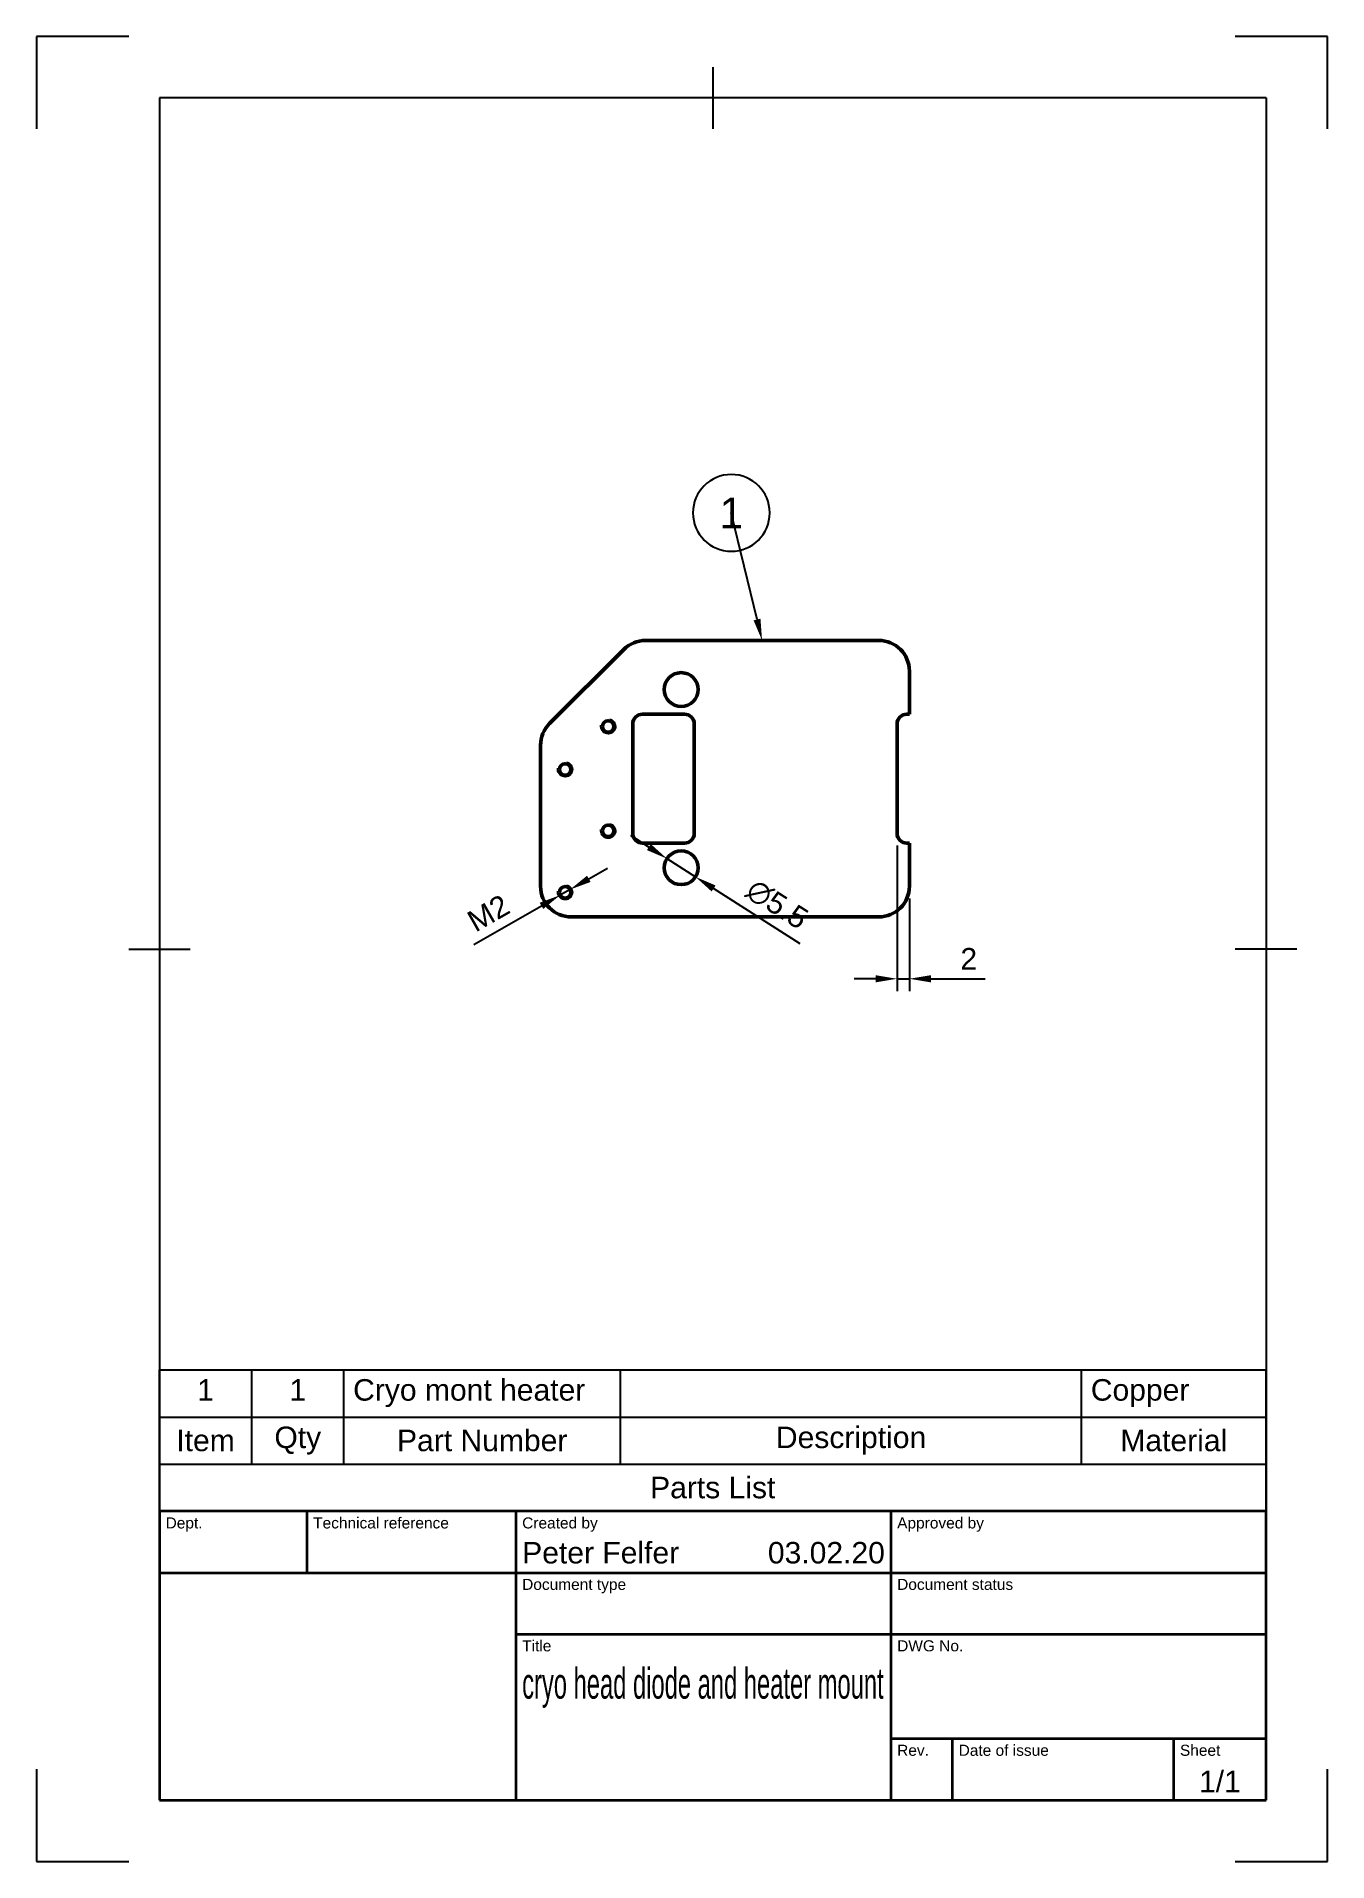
# Model space of a CAD drawing. Header units: millimetres. Extents: x 0 to 210, y 0 to 297.
import ezdxf
from ezdxf import colors
from ezdxf.entities.mleader import LeaderData, LeaderLine
from ezdxf.enums import TextEntityAlignment as Align
from ezdxf.math import Vec2, Vec3

# ---------------------------------------------------------------- set-up
doc = ezdxf.new("R2010")
doc.units = ezdxf.units.MM
doc.header["$LTSCALE"] = 0.75
for name, color, linetype, lineweight in [('Balloons', 7, 'Continuous', 25), ('Border', 7, 'Continuous', 25), ('FD_Dimensions', 7, 'Continuous', 25), ('Parts Lists', 7, 'Continuous', 25), ('TitleBlock', 7, 'Continuous', 35), ('Visible', 7, 'Continuous', 50), ('Visible Narrow', 7, 'Continuous', 25)]:
    doc.layers.add(name, color=color, linetype=linetype, lineweight=lineweight)
doc.styles.add('FusionTitle', font='')
doc.styles.get("Standard").update_dxf_attribs({"font": 'arial.ttf'})
doc.styles.get('FusionTitle').set_extended_font_data('Arial Unicode MS')
doc.dimstyles.new('Dim-ISO-25', dxfattribs={"dimtxt": 3.5, "dimasz": 3.5, "dimexe": 2, "dimexo": 2, "dimgap": 1.5, "dimtad": 1, "dimzin": 12, "dimdsep": 46, "dimtxsty": 'Standard', "dimcen": 0, "dimazin": 3, "dimtp": 0.1, "dimtm": 0.1, "dimtfac": 0.714, "dimtmove": 0, "dimatfit": 3, "dimfxl": 1, "dimtzin": 12, "dimarcsym": 0})

# ---------------------------------------------------------------- blocks, each defined once
blk = doc.blocks.new('ISO_A4(P)_SHEET')
at = {"layer": 'Border'}
for p, q in [((15, 297), (0, 297)), ((0, 297), (0, 282)), ((210, 297), (195, 297)), ((210, 282), (210, 297)), ((110, 292), (110, 282)), ((200, 287), (20, 287)), ((20, 287), (20, 10)), ((200, 287), (200, 10)), ((15, 148.5), (25, 148.5)), ((205, 148.5), (195, 148.5)), ((0, 15), (0, 0)), ((210, 0), (210, 15)), ((20, 10), (200, 10)), ((0, 0), (15, 0)), ((195, 0), (210, 0))]:
    blk.add_line(p, q, dxfattribs=at)
blk = doc.blocks.new('ISO_TITLEBLOCK')
at = {"layer": 'TitleBlock'}
for p, q in [((0, 47), (-180, 47)), ((-180, 47), (-180, 0)), ((-156, 37), (-156, 47)), ((-122, 0), (-122, 47)), ((-61, 0), (-61, 47)), ((0, 0), (0, 47)), ((-180, 37), (0, 37)), ((-122, 27), (0, 27)), ((-61, 10), (0, 10)), ((-51, 0), (-51, 10)), ((-15, 0), (-15, 10)), ((-180, 0), (0, 0))]:
    blk.add_line(p, q, dxfattribs=at)
at = {"layer": 'TitleBlock', "style": 'FusionTitle'}
for s, p in [('Dept.', (-179, 46)), ('Technical reference', (-155, 46)), ('Created by', (-121, 46)), ('Approved by', (-60, 46)), ('Document type', (-121, 36)), ('Document status', (-60, 36)), ('Title', (-121, 26)), ('DWG No.', (-60, 26)), ('Rev.', (-60, 9)), ('Date of issue', (-50, 9)), ('Sheet', (-14, 9))]:
    blk.add_text(s, height=1.8, dxfattribs=at).set_placement(p, align=Align.TOP_LEFT)
for tag, p, height in [('DEPT', (-179, 38.5), 3.5), ('TECHNICAL_REFERENCE', (-155, 38.5), 3.5), ('CREATED_BY', (-121, 38.5), 3.5), ('APPROVED_BY', (-60, 38.5), 3.5), ('DOCUMENT_TYPE', (-121, 28.5), 3.5), ('DOCUMENT_STATUS', (-60, 28.5), 3.5), ('TITLE_1', (-121, 16.5), 5), ('TITLE_2', (-121, 9), 5), ('TITLE_3', (-121, 1.5), 5), ('DATE_OF_ISSUE', (-50, 1.5), 3.5)]:
    blk.add_attdef(tag, p, '', height=height, dxfattribs=at)
for tag, p in [('CREATED_DATE', (-62, 38.5)), ('APPROVED_DATE', (-1, 38.5))]:
    blk.add_attdef(tag, text='', height=3.5, dxfattribs=at).set_placement(p, align=Align.RIGHT)
for tag, height, p in [('DRAWING_NUMBER', 5, (-30.5, 16.6)), ('REV', 3.5, (-56, 3.1)), ('SHEET', 3.5, (-7.5, 3.1))]:
    blk.add_attdef(tag, text='', height=height, dxfattribs=at).set_placement(p, align=Align.MIDDLE)
blk = doc.blocks.new('*T4')
at = {"layer": 'Parts Lists', "color": 0, "linetype": 'ByBlock', "lineweight": -2, "transparency": 16777216}
for p, q in [((0, 23), (180, 23)), ((0, 0), (0, 23)), ((15, 7.666667), (15, 23)), ((30, 7.666667), (30, 23)), ((75, 7.666667), (75, 23)), ((150, 7.666667), (150, 23)), ((180, 0), (180, 23)), ((0, 15.333333), (180, 15.333333)), ((0, 7.666667), (180, 7.666667)), ((0, 0), (180, 0))]:
    blk.add_line(p, q, dxfattribs=at)
at = {"layer": 'Parts Lists', "color": 0, "transparency": 16777216, "char_height": 3.5}
for s, insert, width, attachment_point in [('1', (7.5, 21.5), 12, 2), ('1', (22.5, 21.5), 12, 2), ('Cryo mont heater', (31.5, 21.5), 42, 1), ('Copper', (151.5, 21.5), 27, 1), ('Item', (7.5, 11.5), 12, 5), ('Qty', (22.5, 11.5), 12, 5), ('Part Number', (52.5, 11.5), 42, 5), ('Description', (112.5, 11.5), 72, 5), ('Material', (165, 11.5), 27, 5), ('Parts List', (90, 3.833333), 177, 5)]:
    blk.add_mtext(s, dxfattribs=dict(at, insert=insert, width=width, attachment_point=attachment_point))
blk = doc.blocks.new('*D10')
at = {"layer": 'Defpoints', "color": 0, "transparency": 16777216}
for p in [(86.802007, 158.185168), (85.17313, 157.255714)]:
    blk.add_point(p, dxfattribs=at)
at = {"layer": 'FD_Dimensions', "lineweight": -2, "transparency": 16777216}
for p, q in [((89.841928, 159.91978), (92.88185, 161.654392)), ((86.802007, 158.185168), (85.17313, 157.255714)), ((71.127342, 149.241037), (82.133209, 155.521102))]:
    blk.add_line(p, q, dxfattribs=at)
at = {"layer": 'FD_Dimensions', "transparency": 16777216}
for points in [[(89.552826, 160.426434), (90.13103, 159.413126), (86.802007, 158.185168)], [(81.844107, 156.027756), (82.422311, 155.014449), (85.17313, 157.255714)]]:
    blk.add_solid(points, dxfattribs=at)
at = {"layer": 'FD_Dimensions', "color": 0, "transparency": 16777216, "insert": (73.496054, 154.342769), "char_height": 3.5, "attachment_point": 5, "rotation": 29.70952562}
blk.add_mtext('M2', dxfattribs=at)
blk = doc.blocks.new('*D11')
at = {"layer": 'Defpoints', "color": 0, "transparency": 16777216}
for p in [(102.556254, 163.20232), (107.18941, 160.238562)]:
    blk.add_point(p, dxfattribs=at)
at = {"layer": 'FD_Dimensions', "lineweight": -2, "transparency": 16777216}
for p, q in [((99.607882, 165.088348), (96.659509, 166.974376)), ((102.556254, 163.20232), (107.18941, 160.238562)), ((124.211073, 149.350068), (110.137782, 158.352534))]:
    blk.add_line(p, q, dxfattribs=at)
at = {"layer": 'FD_Dimensions', "transparency": 16777216}
for points in [[(99.92222, 165.579744), (99.293544, 164.596953), (102.556254, 163.20232)], [(110.45212, 158.843929), (109.823444, 157.861139), (107.18941, 160.238562)]]:
    blk.add_solid(points, dxfattribs=at)
at = {"layer": 'FD_Dimensions', "color": 0, "transparency": 16777216, "insert": (120.472613, 155.759692), "char_height": 3.5, "attachment_point": 5, "rotation": 327.39358793}
blk.add_mtext('∅5.5', dxfattribs=at)
blk = doc.blocks.new('*D12')
at = {"layer": 'Defpoints', "color": 0, "transparency": 16777216}
for p in [(139.987569, 167.320441), (141.987569, 158.720441), (141.987569, 143.655413)]:
    blk.add_point(p, dxfattribs=at)
at = {"layer": 'FD_Dimensions', "lineweight": -2, "transparency": 16777216}
for p, q in [((139.987569, 165.320441), (139.987569, 141.655413)), ((141.987569, 156.720441), (141.987569, 141.655413)), ((136.487569, 143.655413), (132.987569, 143.655413)), ((139.987569, 143.655413), (141.987569, 143.655413)), ((145.487569, 143.655413), (154.305781, 143.655413))]:
    blk.add_line(p, q, dxfattribs=at)
at = {"layer": 'FD_Dimensions', "transparency": 16777216}
for points in [[(136.487569, 144.238746), (136.487569, 143.07208), (139.987569, 143.655413)], [(145.487569, 144.238746), (145.487569, 143.07208), (141.987569, 143.655413)]]:
    blk.add_solid(points, dxfattribs=at)
at = {"layer": 'FD_Dimensions', "color": 0, "transparency": 16777216, "insert": (151.646675, 146.912576), "char_height": 3.5, "attachment_point": 5}
blk.add_mtext('2', dxfattribs=at)
blk = doc.blocks.new('*B9')
at = {"transparency": 16777216}
for start, end in [(90, 270), (270, 90)]:
    blk.add_arc((0, 0), 6.25, start, end, dxfattribs=at)
at = {"transparency": 16777216, "insert": (0, 0), "char_height": 5, "attachment_point": 5}
blk.add_mtext('1', dxfattribs=at)

msp = doc.modelspace()

# ---------------------------------------------------------------- linework, layer by layer
at = {"layer": 'Visible', "extrusion": (-1e-16, -1, 0)}
for p, q in [((83.452035, 185.184907), (95.523102, 197.255975)), ((136.987569, 198.720441), (99.058636, 198.720441)), ((141.987569, 186.720441), (141.987569, 193.720441)), ((96.987569, 167.320441), (96.987569, 185.120441)), ((98.587569, 186.720441), (105.387569, 186.720441)), ((106.987569, 185.120441), (106.987569, 167.320441)), ((139.987569, 167.320441), (139.987569, 185.120441)), ((141.587569, 186.720441), (141.987569, 186.720441)), ((81.987569, 181.649373), (81.987569, 158.720441)), ((105.387569, 165.720441), (98.587569, 165.720441)), ((141.987569, 165.720441), (141.587569, 165.720441)), ((141.987569, 158.720441), (141.987569, 165.720441)), ((86.987569, 153.720441), (136.987569, 153.720441))]:
    msp.add_line(p, q, dxfattribs=at)
at = {"layer": 'Visible', "extrusion": (0, 0, -1)}
for centre, radius in [((-104.872832, 190.720441), 2.75), ((-92.987569, 184.720441), 0.9377), ((-85.987569, 177.720441), 0.9377), ((-92.987569, 167.720441), 0.9377), ((-104.872832, 161.720441), 2.75), ((-85.987569, 157.720441), 0.9377)]:
    msp.add_circle(centre, radius, dxfattribs=at)
for centre, start, end in [((-99.058636, 193.720441), 45, 90), ((-136.987569, 193.720441), 90, 180), ((-86.987569, 181.649373), 0, 45), ((-86.987569, 158.720441), 270, 0), ((-136.987569, 158.720441), 180, 270)]:
    msp.add_arc(centre, 5, start, end, dxfattribs=at)
at = {"layer": 'Visible'}
for centre, start, end in [((98.587569, 185.120441), 90, 180), ((105.387569, 185.120441), 0, 90), ((141.587569, 185.120441), 90, 180), ((98.587569, 167.320441), 180, 270), ((105.387569, 167.320441), 270, 0), ((141.587569, 167.320441), 180, 270)]:
    msp.add_arc(centre, 1.6, start, end, dxfattribs=at)
at = {"layer": 'Visible Narrow', "extrusion": (0, 0, -1)}
for centre in [(-92.987569, 184.720441), (-85.987569, 177.720441), (-92.987569, 167.720441), (-85.987569, 157.720441)]:
    msp.add_arc(centre, 1.19, 100, 10, dxfattribs=at)

# ---------------------------------------------------------------- block references
msp.add_blockref('*T4', (20, 57))
at = {"layer": 'Border'}
msp.add_blockref('ISO_A4(P)_SHEET', (0, 0), dxfattribs=at)
at = {"layer": 'TitleBlock'}
ref = msp.add_blockref('ISO_TITLEBLOCK', (200, 10), dxfattribs=at)
ref.add_attrib('CREATED_DATE', '03.02.20', dxfattribs={"height": 3.5, "style": 'FusionTitle'}).set_placement((138, 48.5), align=Align.RIGHT)
ref.add_attrib('SHEET', '1/1', dxfattribs={"height": 3.5, "style": 'FusionTitle'}).set_placement((192.5, 13.1), align=Align.MIDDLE)
ref.add_attrib('TITLE_1', 'cryo head diode and heater mount', (79, 26.5), dxfattribs={"height": 5, "style": 'FusionTitle', "width": 0.552728})
ref.add_attrib('CREATED_BY', 'Peter Felfer', (79, 48.5), dxfattribs={"height": 3.5, "style": 'FusionTitle'})

# ---------------------------------------------------------------- dimensions: what is measured, and where the dimension line sits
at = {"layer": 'FD_Dimensions'}
dim = msp.add_diameter_dim_2p(p1=(102.556254, 163.20232), p2=(107.18941, 160.238562), dimstyle='Dim-ISO-25', override={"dimlfac": 1, "dimclrd": 256, "dimclre": 256}, dxfattribs=at)
dim.commit()
dim.dimension.update_dxf_attribs({"geometry": '*D11', "text_midpoint": (118.648614, 152.908287), "dimtype": 163})
dim = msp.add_linear_dim(base=(141.987569, 143.655413), p1=(139.987569, 167.320441), p2=(141.987569, 158.720441), angle=180, dimstyle='Dim-ISO-25', override={"dimlfac": 1, "dimclrd": 256, "dimclre": 256}, dxfattribs=at)
dim.commit()
dim.dimension.update_dxf_attribs({"geometry": '*D12', "text_midpoint": (151.646675, 146.912576)})
dim = msp.add_diameter_dim_2p(p1=(86.802007, 158.185168), p2=(85.17313, 157.255714), text='M2', dimstyle='Dim-ISO-25', override={"dimlfac": 1, "dimclrd": 256, "dimclre": 256}, dxfattribs=at)
dim.commit()
dim.dimension.update_dxf_attribs({"geometry": '*D10', "text_midpoint": (75.110315, 151.513764), "dimtype": 163})

# ---------------------------------------------------------------- leaders
at = {"layer": 'Balloons'}
ml = msp.add_multileader_block('Standard', dxfattribs=at)
ml.set_content('*B9', color=256)
ml.set_leader_properties()
ml.build(insert=Vec2(0, 0))
ml.multileader.update_dxf_attribs({"has_dogleg": 0, "arrow_head_size": 3.5, "block_connection_type": 1})
ctx = ml.context
ctx.base_point, ctx.char_height, ctx.arrow_head_size = Vec3(113.023102, 219.470441), 3.5, 3.5
ctx.attachment_type = 1
notes = []
notes.append((ctx, [(0, (1, 1, 0), (105.023102, 219.470441), (1, 0), 8, [(0, [(118.023102, 198.720441)], 0, [])])]))
ctx.block.insert = Vec3(113.023102, 219.470441)
for ctx, leaders in notes:
    for number, flags, end, landing, length, lines in leaders:
        leader = LeaderData()
        leader.index, (leader.has_last_leader_line, leader.has_dogleg_vector, leader.attachment_direction) = number, flags
        leader.last_leader_point, leader.dogleg_vector, leader.dogleg_length = Vec3(end), Vec3(landing), length
        for number, points, colour, breaks in lines:
            line = LeaderLine()
            line.index, line.vertices, line.color, line.breaks = number, Vec3.list(points), colors.encode_raw_color(colour), breaks
            leader.lines.append(line)
        ctx.leaders.append(leader)

doc.saveas('drawing.dxf')
